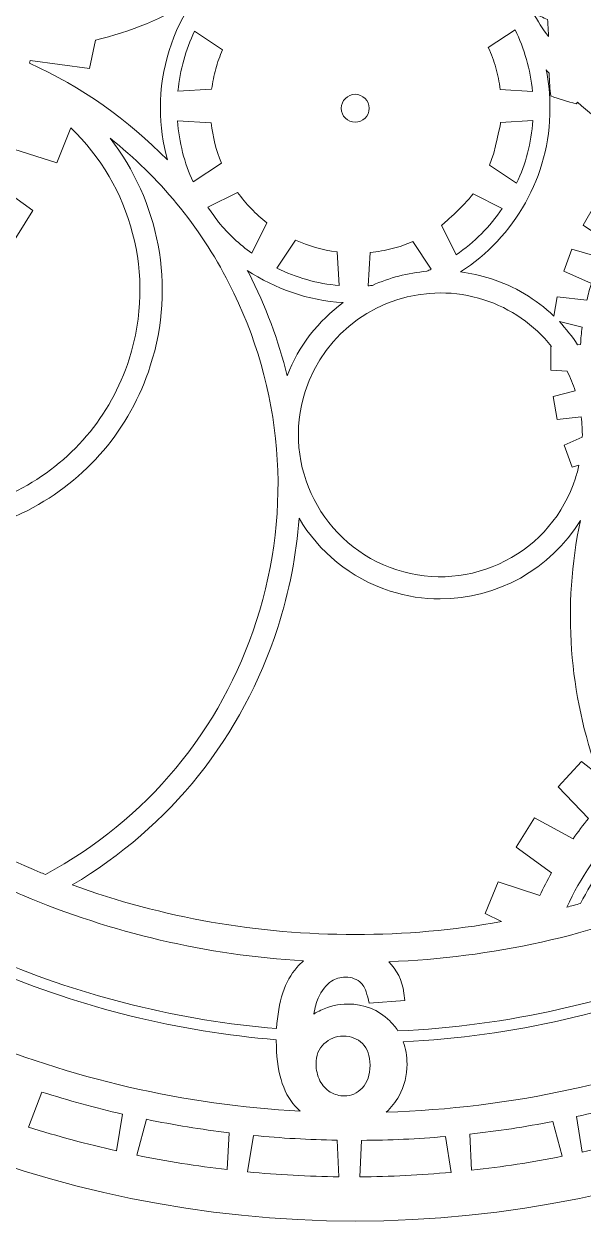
# Model space of a CAD drawing. Header units: millimetres. Extents: x -247 to 1827, y -473 to -7.
# Drawn here: x 734.9 to 835.4, y -420.2 to -205.1 of the extents above; entities that cross this region are included whole.
import ezdxf

# ---------------------------------------------------------------- set-up
doc = ezdxf.new("R2010")
doc.units = ezdxf.units.MM
doc.header["$MEASUREMENT"] = 0
doc.layers.add('Layer 4', color=7, linetype='Continuous')

msp = doc.modelspace()

# ---------------------------------------------------------------- linework, layer by layer
at = {"layer": 'Layer 4', "lineweight": 0}
for points, knots in [([(794.43, -20.23), (683.97, -20.23), (594.43, -109.78), (594.43, -220.23), (594.43, -330.69), (683.97, -420.23), (794.43, -420.23), (904.89, -420.23), (994.43, -330.69), (994.43, -220.23), (994.43, -109.78), (904.89, -20.23), (794.43, -20.23)], [0, 0, 0, 0, 1, 1, 1, 2, 2, 2, 3, 3, 3, 4, 4, 4, 4]), ([(760.68, -229.51), (753.6, -222.27), (745.23, -216.38), (735.91, -212.12), (735.95, -211.96), (736, -211.79), (736.04, -211.63), (736.04, -211.63), (746.68, -213.11), (746.68, -213.11), (746.68, -213.11), (747.74, -208), (747.74, -208), (754.07, -206.52), (760.01, -204.04), (765.38, -200.73), (761.62, -206.31), (759.43, -213.02), (759.43, -220.23), (759.43, -223.44), (759.87, -226.55), (760.68, -229.51)], [0, 0, 0, 0, 1, 1, 1, 2, 2, 2, 3, 3, 3, 4, 4, 4, 5, 5, 5, 6, 6, 6, 7, 7, 7, 7]), ([(826.32, -203.01), (827.1, -203.41), (827.89, -203.8), (828.68, -204.16), (828.68, -204.16), (829, -204.3), (829, -204.3), (829, -204.3), (829.02, -204.65), (829.02, -204.65), (829.09, -205.5), (829.13, -206.42), (829.16, -207.36), (828.15, -205.96), (827.2, -204.5), (826.32, -203.01)], [0, 0, 0, 0, 1, 1, 1, 2, 2, 2, 3, 3, 3, 4, 4, 4, 5, 5, 5, 5]), ([(770.59, -209.72), (770.11, -210.83), (769.7, -211.98), (769.37, -213.16), (769.04, -214.35), (768.8, -215.56), (768.64, -216.81), (768.64, -216.81), (762.58, -217.18), (762.58, -217.18), (762.94, -213.35), (763.98, -209.72), (765.58, -206.4), (765.58, -206.4), (770.59, -209.72), (770.59, -209.72)], [0, 0, 0, 0, 1, 1, 1, 2, 2, 2, 3, 3, 3, 4, 4, 4, 5, 5, 5, 5]), ([(826.29, -217.21), (826.29, -217.21), (820.49, -216.86), (820.49, -216.86), (820.32, -215.53), (820.06, -214.23), (819.7, -212.97), (819.34, -211.71), (818.89, -210.49), (818.35, -209.31), (818.35, -209.31), (823.15, -206.13), (823.15, -206.13), (824.82, -209.53), (825.91, -213.27), (826.29, -217.21)], [0, 0, 0, 0, 1, 1, 1, 2, 2, 2, 3, 3, 3, 4, 4, 4, 5, 5, 5, 5]), ([(836.86, -251.71), (836.55, -252.7), (836.29, -253.71), (836.05, -254.72), (836.05, -254.72), (830.71, -254.15), (830.71, -254.15), (830.71, -254.15), (830.11, -257.58), (830.11, -257.58), (826.93, -254.53), (823.07, -252.22), (818.76, -250.84), (816.97, -250.26), (815.17, -249.88), (813.37, -249.65), (823.03, -243.41), (829.43, -232.56), (829.43, -220.23), (829.43, -217.87), (829.19, -215.56), (828.74, -213.32), (828.92, -213.53), (829.1, -213.74), (829.28, -213.95), (829.33, -215.43), (829.41, -216.83), (829.57, -218.02), (831.07, -218.54), (832.6, -219.02), (834.13, -219.44), (834.21, -219.35), (834.3, -219.25), (834.38, -219.15), (838.14, -222.54), (842.32, -225.46), (846.85, -227.82), (846.85, -227.82), (849.46, -231.39), (849.46, -231.39), (848.7, -232.1), (847.96, -232.84), (847.25, -233.6), (847.25, -233.6), (842.94, -230.45), (842.94, -230.45), (842.94, -230.45), (840.23, -233.69), (840.23, -233.69), (840.23, -233.69), (844.08, -237.38), (844.08, -237.38), (843.46, -238.22), (842.87, -239.08), (842.31, -239.95), (842.31, -239.95), (837.5, -237.6), (837.5, -237.6), (837.5, -237.6), (835.39, -241.25), (835.39, -241.25), (835.39, -241.25), (839.85, -244.24), (839.85, -244.24), (839.38, -245.16), (838.93, -246.1), (838.53, -247.06), (838.53, -247.06), (833.38, -245.58), (833.38, -245.58), (833.38, -245.58), (831.94, -249.54), (831.94, -249.54), (831.94, -249.54), (836.86, -251.71), (836.86, -251.71)], [0, 0, 0, 0, 1, 1, 1, 2, 2, 2, 3, 3, 3, 4, 4, 4, 5, 5, 5, 6, 6, 6, 7, 7, 7, 8, 8, 8, 9, 9, 9, 10, 10, 10, 11, 11, 11, 12, 12, 12, 13, 13, 13, 14, 14, 14, 15, 15, 15, 16, 16, 16, 17, 17, 17, 18, 18, 18, 19, 19, 19, 20, 20, 20, 21, 21, 21, 22, 22, 22, 23, 23, 23, 24, 24, 24, 25, 25, 25, 25]), ([(796.93, -220.23), (796.93, -221.62), (795.81, -222.73), (794.43, -222.73), (793.05, -222.73), (791.93, -221.62), (791.93, -220.23), (791.93, -218.85), (793.05, -217.73), (794.43, -217.73), (795.81, -217.73), (796.93, -218.85), (796.93, -220.23)], [0, 0, 0, 0, 1, 1, 1, 2, 2, 2, 3, 3, 3, 4, 4, 4, 4]), ([(686.1, -271.62), (686.1, -271.62), (691.77, -280.66), (691.77, -280.66), (691.77, -280.66), (699.2, -276.67), (699.2, -276.67), (699.2, -276.67), (694.79, -266.95), (694.79, -266.95), (696.59, -265.86), (698.31, -264.7), (700.01, -263.51), (700.01, -263.51), (707.18, -271.44), (707.18, -271.44), (707.18, -271.44), (713.8, -266.22), (713.8, -266.22), (713.8, -266.22), (707.76, -257.4), (707.76, -257.4), (709.33, -256.02), (710.86, -254.6), (712.32, -253.13), (712.32, -253.13), (720.75, -259.69), (720.75, -259.69), (720.75, -259.69), (726.36, -253.4), (726.36, -253.4), (726.36, -253.4), (718.89, -245.77), (718.89, -245.77), (720.2, -244.14), (721.42, -242.46), (722.61, -240.75), (722.61, -240.75), (732.07, -245.76), (732.07, -245.76), (732.07, -245.76), (736.51, -238.59), (736.51, -238.59), (736.51, -238.59), (727.79, -232.34), (727.79, -232.34), (728.79, -230.52), (729.74, -228.66), (730.61, -226.78), (730.61, -226.78), (740.81, -230.07), (740.81, -230.07), (740.81, -230.07), (743.33, -223.73), (743.33, -223.73), (754.1, -234.13), (758.69, -250.12), (753.81, -265.31), (750.51, -275.6), (743.38, -284), (733.76, -288.94), (724.14, -293.88), (713.17, -294.78), (702.87, -291.47), (693.49, -288.46), (685.7, -282.29), (680.65, -273.95), (682.48, -273.23), (684.3, -272.47), (686.1, -271.62)], [0, 0, 0, 0, 1, 1, 1, 2, 2, 2, 3, 3, 3, 4, 4, 4, 5, 5, 5, 6, 6, 6, 7, 7, 7, 8, 8, 8, 9, 9, 9, 10, 10, 10, 11, 11, 11, 12, 12, 12, 13, 13, 13, 14, 14, 14, 15, 15, 15, 16, 16, 16, 17, 17, 17, 18, 18, 18, 19, 19, 19, 20, 20, 20, 21, 21, 21, 22, 22, 22, 23, 23, 23, 23]), ([(768.57, -222.85), (768.83, -225.39), (769.45, -227.81), (770.38, -230.08), (770.38, -230.08), (765.29, -233.45), (765.29, -233.45), (763.75, -230.07), (762.78, -226.37), (762.51, -222.48), (762.51, -222.48), (768.57, -222.85), (768.57, -222.85)], [0, 0, 0, 0, 1, 1, 1, 2, 2, 2, 3, 3, 3, 4, 4, 4, 4]), ([(818.56, -230.49), (819.6, -228.09), (820.56, -222.8), (820.56, -222.8), (820.56, -222.8), (826.35, -222.45), (826.35, -222.45), (826.08, -226.45), (825.06, -230.26), (823.44, -233.72), (823.44, -233.72), (818.56, -230.49), (818.56, -230.49)], [0, 0, 0, 0, 1, 1, 1, 2, 2, 2, 3, 3, 3, 4, 4, 4, 4]), ([(736.63, -357.07), (718.94, -349.59), (703.06, -338.88), (689.42, -325.24), (679.78, -315.59), (671.6, -304.82), (664.99, -293.08), (664.99, -293.08), (663.14, -289.62), (663.14, -289.62), (663.14, -289.62), (665.71, -289.25), (665.71, -289.25), (665.71, -289.25), (664.9, -278.61), (664.9, -278.61), (666.93, -278.2), (668.96, -277.71), (670.98, -277.16), (670.98, -277.16), (675, -287.07), (675, -287.07), (675, -287.07), (683.01, -284.42), (683.01, -284.42), (683.01, -284.42), (682.7, -283.24), (682.7, -283.24), (687.72, -288.64), (694.14, -292.87), (701.64, -295.28), (706.13, -296.72), (710.73, -297.44), (715.31, -297.44), (722.28, -297.44), (729.2, -295.78), (735.59, -292.5), (746.16, -287.07), (753.99, -277.85), (757.62, -266.53), (762.29, -252.02), (759.08, -236.84), (750.38, -225.61), (759.18, -232.57), (766.47, -241.39), (771.75, -251.67), (781.45, -270.56), (783.21, -292.09), (776.71, -312.31), (776.71, -312.31), (776.71, -312.31), (776.71, -312.31), (770.38, -332.02), (756.93, -348.16), (738.77, -357.95), (738.05, -357.66), (737.34, -357.37), (736.63, -357.07)], [0, 0, 0, 0, 1, 1, 1, 2, 2, 2, 3, 3, 3, 4, 4, 4, 5, 5, 5, 6, 6, 6, 7, 7, 7, 8, 8, 8, 9, 9, 9, 10, 10, 10, 11, 11, 11, 12, 12, 12, 13, 13, 13, 14, 14, 14, 15, 15, 15, 16, 16, 16, 17, 17, 17, 18, 18, 18, 19, 19, 19, 19]), ([(773.3, -235.35), (774.79, -237.42), (776.57, -239.26), (778.58, -240.82), (778.58, -240.82), (775.86, -246.28), (775.86, -246.28), (773.63, -244.69), (771.62, -242.81), (769.87, -240.71), (769.24, -239.8), (768.6, -238.9), (767.94, -238.02), (767.94, -238.02), (773.3, -235.35), (773.3, -235.35)], [0, 0, 0, 0, 1, 1, 1, 2, 2, 2, 3, 3, 3, 4, 4, 4, 5, 5, 5, 5]), ([(815.61, -235.64), (815.61, -235.64), (820.86, -238.26), (820.86, -238.26), (818.64, -241.5), (815.83, -244.32), (812.6, -246.56), (812.6, -246.56), (809.96, -241.26), (809.96, -241.26), (809.96, -241.26), (814.02, -237.79), (815.61, -235.64)], [0, 0, 0, 0, 1, 1, 1, 2, 2, 2, 3, 3, 3, 4, 4, 4, 4]), ([(783.7, -243.92), (786.03, -244.99), (788.54, -245.72), (791.18, -246.06), (791.18, -246.06), (791.55, -252.1), (791.55, -252.1), (787.57, -251.75), (783.79, -250.66), (780.36, -248.97), (780.36, -248.97), (783.7, -243.92), (783.7, -243.92)], [0, 0, 0, 0, 1, 1, 1, 2, 2, 2, 3, 3, 3, 4, 4, 4, 4]), ([(797.14, -246.15), (798.48, -246.02), (799.8, -245.79), (801.08, -245.46), (802.36, -245.13), (803.6, -244.71), (804.8, -244.2), (804.8, -244.2), (808.09, -249.17), (808.09, -249.17), (807.82, -249.29), (807.56, -249.41), (807.29, -249.53), (803.89, -249.81), (800.59, -250.68), (797.53, -252.07), (797.28, -252.1), (797.03, -252.13), (796.77, -252.15), (796.77, -252.15), (797.14, -246.15), (797.14, -246.15)], [0, 0, 0, 0, 1, 1, 1, 2, 2, 2, 3, 3, 3, 4, 4, 4, 5, 5, 5, 6, 6, 6, 7, 7, 7, 7]), ([(792.27, -255.17), (787.85, -258.4), (784.29, -262.89), (782.2, -268.32), (780.66, -261.98), (778.36, -255.79), (775.3, -249.84), (775.22, -249.68), (775.14, -249.53), (775.05, -249.37), (780.04, -252.7), (785.93, -254.78), (792.27, -255.17)], [0, 0, 0, 0, 1, 1, 1, 2, 2, 2, 3, 3, 3, 4, 4, 4, 4]), ([(833.42, -284.75), (833.42, -284.75), (834.63, -284.4), (834.63, -284.4), (834.46, -285.18), (834.25, -285.95), (834.01, -286.72), (834.01, -286.72), (834.01, -286.72), (834.01, -286.72), (831.92, -293.21), (827.44, -298.49), (821.38, -301.6), (815.32, -304.72), (808.41, -305.28), (801.93, -303.2), (788.54, -298.9), (781.15, -284.51), (785.45, -271.12), (788.92, -260.32), (798.96, -253.42), (809.75, -253.42), (812.33, -253.42), (814.95, -253.81), (817.53, -254.64), (822.4, -256.21), (826.59, -259.13), (829.7, -263.05), (829.7, -263.05), (829.57, -263.06), (829.57, -263.06), (829.57, -263.06), (829.58, -267.28), (829.58, -267.28), (829.58, -267.28), (832.51, -267.47), (832.51, -267.47), (833.09, -268.63), (833.58, -269.83), (833.98, -271.04), (833.98, -271.04), (830, -272.03), (830, -272.03), (830, -272.03), (830.74, -276.18), (830.74, -276.18), (830.74, -276.18), (835.04, -275.71), (835.04, -275.71), (835.19, -276.92), (835.26, -278.13), (835.24, -279.34), (835.24, -279.34), (831.97, -280.79), (831.97, -280.79), (831.97, -280.79), (833.42, -284.75), (833.42, -284.75)], [0, 0, 0, 0, 1, 1, 1, 2, 2, 2, 3, 3, 3, 4, 4, 4, 5, 5, 5, 6, 6, 6, 7, 7, 7, 8, 8, 8, 9, 9, 9, 10, 10, 10, 11, 11, 11, 12, 12, 12, 13, 13, 13, 14, 14, 14, 15, 15, 15, 16, 16, 16, 17, 17, 17, 18, 18, 18, 19, 19, 19, 19]), ([(831.11, -258.58), (831.11, -258.58), (835.19, -259.58), (835.19, -259.58), (835.06, -260.62), (834.98, -261.65), (834.92, -262.69), (834.92, -262.69), (834.39, -262.73), (834.39, -262.73), (833.41, -261.24), (832.32, -259.85), (831.11, -258.58)], [0, 0, 0, 0, 1, 1, 1, 2, 2, 2, 3, 3, 3, 4, 4, 4, 4]), ([(794.43, -368.73), (776.91, -368.73), (759.85, -365.74), (743.6, -359.81), (761.2, -349.41), (774.22, -333.15), (780.52, -313.54), (782.6, -307.08), (783.86, -300.5), (784.34, -293.91), (787.89, -299.92), (793.55, -304.71), (800.7, -307.01), (803.69, -307.97), (806.73, -308.42), (809.71, -308.42), (819.9, -308.42), (829.52, -303.09), (834.89, -294.32), (831.65, -309.8), (832.83, -325.53), (838.16, -340.06), (838.16, -340.06), (835.09, -337.62), (835.09, -337.62), (835.09, -337.62), (830.91, -342.2), (830.91, -342.2), (830.91, -342.2), (836.35, -347.87), (836.35, -347.87), (835.38, -349.06), (834.46, -350.28), (833.58, -351.53), (833.58, -351.53), (826.66, -347.78), (826.66, -347.78), (826.66, -347.78), (823.34, -353.01), (823.34, -353.01), (823.34, -353.01), (829.7, -357.67), (829.7, -357.67), (828.96, -359.01), (828.24, -360.36), (827.59, -361.74), (827.59, -361.74), (820.12, -359.24), (820.12, -359.24), (820.12, -359.24), (817.77, -364.98), (817.77, -364.98), (817.77, -364.98), (820.7, -366.42), (820.7, -366.42), (812.1, -367.96), (803.32, -368.73), (794.43, -368.73)], [0, 0, 0, 0, 1, 1, 1, 2, 2, 2, 3, 3, 3, 4, 4, 4, 5, 5, 5, 6, 6, 6, 7, 7, 7, 8, 8, 8, 9, 9, 9, 10, 10, 10, 11, 11, 11, 12, 12, 12, 13, 13, 13, 14, 14, 14, 15, 15, 15, 16, 16, 16, 17, 17, 17, 18, 18, 18, 19, 19, 19, 19]), ([(881.88, -369.83), (880.86, -368.99), (880.2, -367.68), (879.92, -365.95), (879.92, -365.95), (879.83, -365.43), (879.83, -365.43), (879.83, -365.43), (874.39, -365.42), (874.39, -365.42), (874.39, -365.42), (874.48, -365.98), (874.48, -365.98), (874.45, -365.9), (874.42, -365.82), (874.39, -365.74), (869.42, -368.47), (864.31, -370.96), (859.04, -373.19), (840.92, -380.85), (821.8, -385.17), (802.1, -386.06), (801.69, -385.41), (801.2, -384.81), (800.63, -384.26), (798.56, -382.25), (796.03, -381.23), (793.09, -381.23), (791.42, -381.23), (789.79, -381.6), (788.27, -382.32), (787.84, -382.53), (787.42, -382.76), (787.02, -383.03), (787.19, -381.88), (787.44, -380.93), (787.77, -380.17), (788.37, -378.83), (789.18, -377.8), (790.19, -377.11), (790.9, -376.63), (791.71, -376.39), (792.66, -376.39), (793.85, -376.39), (794.77, -376.76), (795.56, -377.53), (795.87, -377.85), (796.33, -378.54), (796.68, -380), (796.68, -380), (796.95, -381.08), (796.95, -381.08), (796.95, -381.08), (803.36, -380.62), (803.36, -380.62), (803.36, -380.62), (803.17, -379.25), (803.17, -379.25), (802.85, -376.95), (801.94, -375.06), (800.45, -373.62), (819.05, -372.91), (837.09, -368.9), (854.18, -361.67), (861.97, -358.38), (869.41, -354.47), (876.49, -349.99), (876.49, -349.99), (874.12, -360.43), (874.12, -360.43), (874.12, -360.43), (879.89, -361.12), (879.89, -361.12), (879.89, -361.12), (880.1, -360.82), (880.1, -360.82), (880.63, -360.05), (881.37, -359.41), (882.3, -358.92), (883.24, -358.44), (884.3, -358.19), (885.47, -358.19), (887.37, -358.19), (888.86, -358.73), (890.02, -359.83), (891.17, -360.93), (891.76, -362.46), (891.76, -364.38), (891.76, -366.42), (891.14, -368.08), (889.93, -369.29), (888.72, -370.51), (887.28, -371.1), (885.53, -371.1), (884.09, -371.1), (882.89, -370.69), (881.88, -369.83)], [0, 0, 0, 0, 1, 1, 1, 2, 2, 2, 3, 3, 3, 4, 4, 4, 5, 5, 5, 6, 6, 6, 7, 7, 7, 8, 8, 8, 9, 9, 9, 10, 10, 10, 11, 11, 11, 12, 12, 12, 13, 13, 13, 14, 14, 14, 15, 15, 15, 16, 16, 16, 17, 17, 17, 18, 18, 18, 19, 19, 19, 20, 20, 20, 21, 21, 21, 22, 22, 22, 23, 23, 23, 24, 24, 24, 25, 25, 25, 26, 26, 26, 27, 27, 27, 28, 28, 28, 29, 29, 29, 30, 30, 30, 31, 31, 31, 32, 32, 32, 32]), ([(832.43, -363.83), (834.95, -358.56), (838.2, -353.62), (842.14, -349.18), (842.46, -349.8), (842.78, -350.41), (843.11, -351.02), (839.91, -354.7), (837.17, -358.77), (834.93, -363.15), (834.1, -363.39), (833.26, -363.61), (832.43, -363.83)], [0, 0, 0, 0, 1, 1, 1, 2, 2, 2, 3, 3, 3, 4, 4, 4, 4]), ([(783.95, -374.65), (781.8, -377.09), (780.59, -380.78), (780.31, -385.64), (762.89, -384.18), (745.95, -380.02), (729.82, -373.19), (725.82, -371.5), (721.92, -369.66), (718.09, -367.68), (718.58, -366.62), (719.11, -365.57), (719.71, -364.56), (721.52, -361.52), (722.96, -359.04), (724.79, -357.22), (724.79, -357.22), (724.89, -357.12), (724.89, -357.12), (728.09, -358.74), (731.35, -360.26), (734.68, -361.67), (750.77, -368.48), (767.71, -372.43), (785.16, -373.46), (784.73, -373.82), (784.33, -374.22), (783.95, -374.65)], [0, 0, 0, 0, 1, 1, 1, 2, 2, 2, 3, 3, 3, 4, 4, 4, 5, 5, 5, 6, 6, 6, 7, 7, 7, 8, 8, 8, 9, 9, 9, 9]), ([(803.07, -388.01), (822.7, -387.03), (841.75, -382.68), (859.82, -375.03), (864.94, -372.87), (869.92, -370.46), (874.76, -367.82), (875.2, -369.98), (876.14, -372.06), (877.76, -373.38), (879.73, -374.98), (882.08, -376.32), (885.16, -376.32), (878.58, -380.15), (871.75, -383.56), (864.69, -386.55), (844.14, -395.24), (822.4, -399.97), (800, -400.65), (800.92, -399.84), (801.69, -398.86), (802.31, -397.73), (803.26, -395.97), (803.74, -394.05), (803.74, -392.01), (803.74, -390.56), (803.51, -389.23), (803.07, -388.01)], [0, 0, 0, 0, 1, 1, 1, 2, 2, 2, 3, 3, 3, 4, 4, 4, 5, 5, 5, 6, 6, 6, 7, 7, 7, 8, 8, 8, 9, 9, 9, 9]), ([(715.68, -374.18), (716.16, -372.64), (716.69, -371.08), (717.3, -369.53), (721.13, -371.5), (725.04, -373.34), (729.04, -375.03), (745.4, -381.95), (762.58, -386.18), (780.26, -387.65), (780.26, -387.71), (780.25, -387.76), (780.25, -387.82), (780.25, -393.18), (781.39, -397.13), (783.65, -399.57), (783.94, -399.89), (784.25, -400.19), (784.57, -400.47), (763.69, -399.35), (743.41, -394.69), (724.17, -386.55), (721.01, -385.21), (717.89, -383.79), (714.82, -382.28), (714.31, -379.53), (715.05, -376.21), (715.68, -374.18)], [0, 0, 0, 0, 1, 1, 1, 2, 2, 2, 3, 3, 3, 4, 4, 4, 5, 5, 5, 6, 6, 6, 7, 7, 7, 8, 8, 8, 9, 9, 9, 9]), ([(792.47, -397.75), (791.6, -397.75), (790.76, -397.51), (789.96, -397.05), (789.17, -396.59), (788.55, -395.9), (788.1, -395.01), (788.1, -395.01), (788.1, -395.01), (788.1, -395.01), (787.63, -394.06), (787.39, -393.06), (787.39, -392.03), (787.39, -390.47), (787.84, -389.31), (788.82, -388.38), (789.78, -387.45), (790.93, -387.01), (792.32, -387.01), (793.73, -387.01), (794.82, -387.43), (795.73, -388.35), (796.64, -389.26), (797.1, -390.56), (797.1, -392.23), (797.1, -393.98), (796.63, -395.36), (795.69, -396.33), (794.77, -397.3), (793.74, -397.75), (792.47, -397.75)], [0, 0, 0, 0, 1, 1, 1, 2, 2, 2, 3, 3, 3, 4, 4, 4, 5, 5, 5, 6, 6, 6, 7, 7, 7, 8, 8, 8, 9, 9, 9, 10, 10, 10, 10]), ([(751.55, -407.62), (746.22, -406.42), (740.93, -404.99), (735.71, -403.34), (735.71, -403.34), (738.13, -397.04), (738.13, -397.04), (742.9, -398.56), (747.72, -399.88), (752.6, -401.01), (752.6, -401.01), (751.55, -407.62), (751.55, -407.62)], [0, 0, 0, 0, 1, 1, 1, 2, 2, 2, 3, 3, 3, 4, 4, 4, 4]), ([(835.23, -407.83), (835.23, -407.83), (834.22, -401.46), (834.22, -401.46), (839.15, -400.39), (844.02, -399.11), (848.85, -397.63), (848.85, -397.63), (851.14, -403.61), (851.14, -403.61), (845.9, -405.24), (840.59, -406.65), (835.23, -407.83)], [0, 0, 0, 0, 1, 1, 1, 2, 2, 2, 3, 3, 3, 4, 4, 4, 4]), ([(771.41, -410.99), (765.96, -410.36), (760.54, -409.5), (755.2, -408.4), (755.2, -408.4), (756.93, -401.95), (756.93, -401.95), (761.83, -402.96), (766.77, -403.76), (771.76, -404.37), (771.76, -404.37), (771.41, -410.99), (771.41, -410.99)], [0, 0, 0, 0, 1, 1, 1, 2, 2, 2, 3, 3, 3, 4, 4, 4, 4]), ([(815.35, -411.1), (815.35, -411.1), (815.01, -404.61), (815.01, -404.61), (820.02, -404.06), (825, -403.3), (829.93, -402.35), (829.93, -402.35), (831.6, -408.59), (831.6, -408.59), (826.24, -409.66), (820.81, -410.5), (815.35, -411.1)], [0, 0, 0, 0, 1, 1, 1, 2, 2, 2, 3, 3, 3, 4, 4, 4, 4]), ([(775.11, -411.39), (775.11, -411.39), (776.15, -404.85), (776.15, -404.85), (781.12, -405.33), (786.13, -405.62), (791.17, -405.7), (791.17, -405.7), (791.51, -412.28), (791.51, -412.28), (786.03, -412.21), (780.56, -411.92), (775.11, -411.39)], [0, 0, 0, 0, 1, 1, 1, 2, 2, 2, 3, 3, 3, 4, 4, 4, 4]), ([(795.24, -412.29), (795.24, -412.29), (795.58, -405.73), (795.58, -405.73), (800.63, -405.7), (805.65, -405.47), (810.63, -405.04), (810.63, -405.04), (811.65, -411.48), (811.65, -411.48), (806.2, -411.98), (800.72, -412.25), (795.24, -412.29)], [0, 0, 0, 0, 1, 1, 1, 2, 2, 2, 3, 3, 3, 4, 4, 4, 4])]:
    msp.add_open_spline(points, degree=3, knots=knots, dxfattribs=at)

doc.saveas('drawing.dxf')
